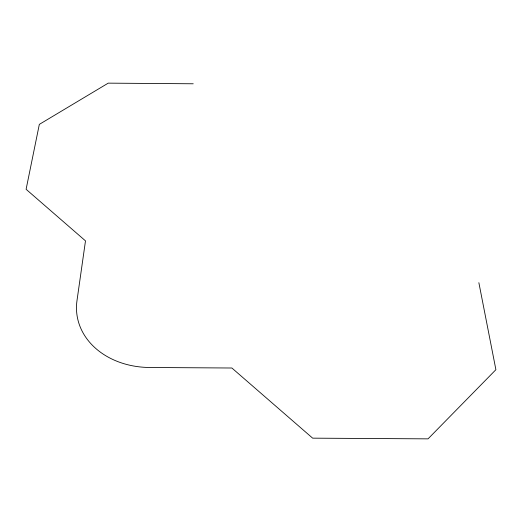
<?xml version="1.0" encoding="UTF-8"?>
<svg xmlns="http://www.w3.org/2000/svg" width="522" height="522" viewBox="0 0 522 522"><rect width="100%" height="100%" fill="white"/><g stroke="black" fill="none" stroke-linecap="round" stroke-linejoin="round"><path stroke-width="0.78" d="M193.218 83.781L108.23 83.142L39.326 124.38L26.1 189.29L85.491 240.87L76.988 300.613A78.333 62.797 -7.1 0 0 149.742 367.488L231.885 368.01L312.658 438.16L428.033 438.858L495.9 369.68L478.863 282.683"/></g></svg>
